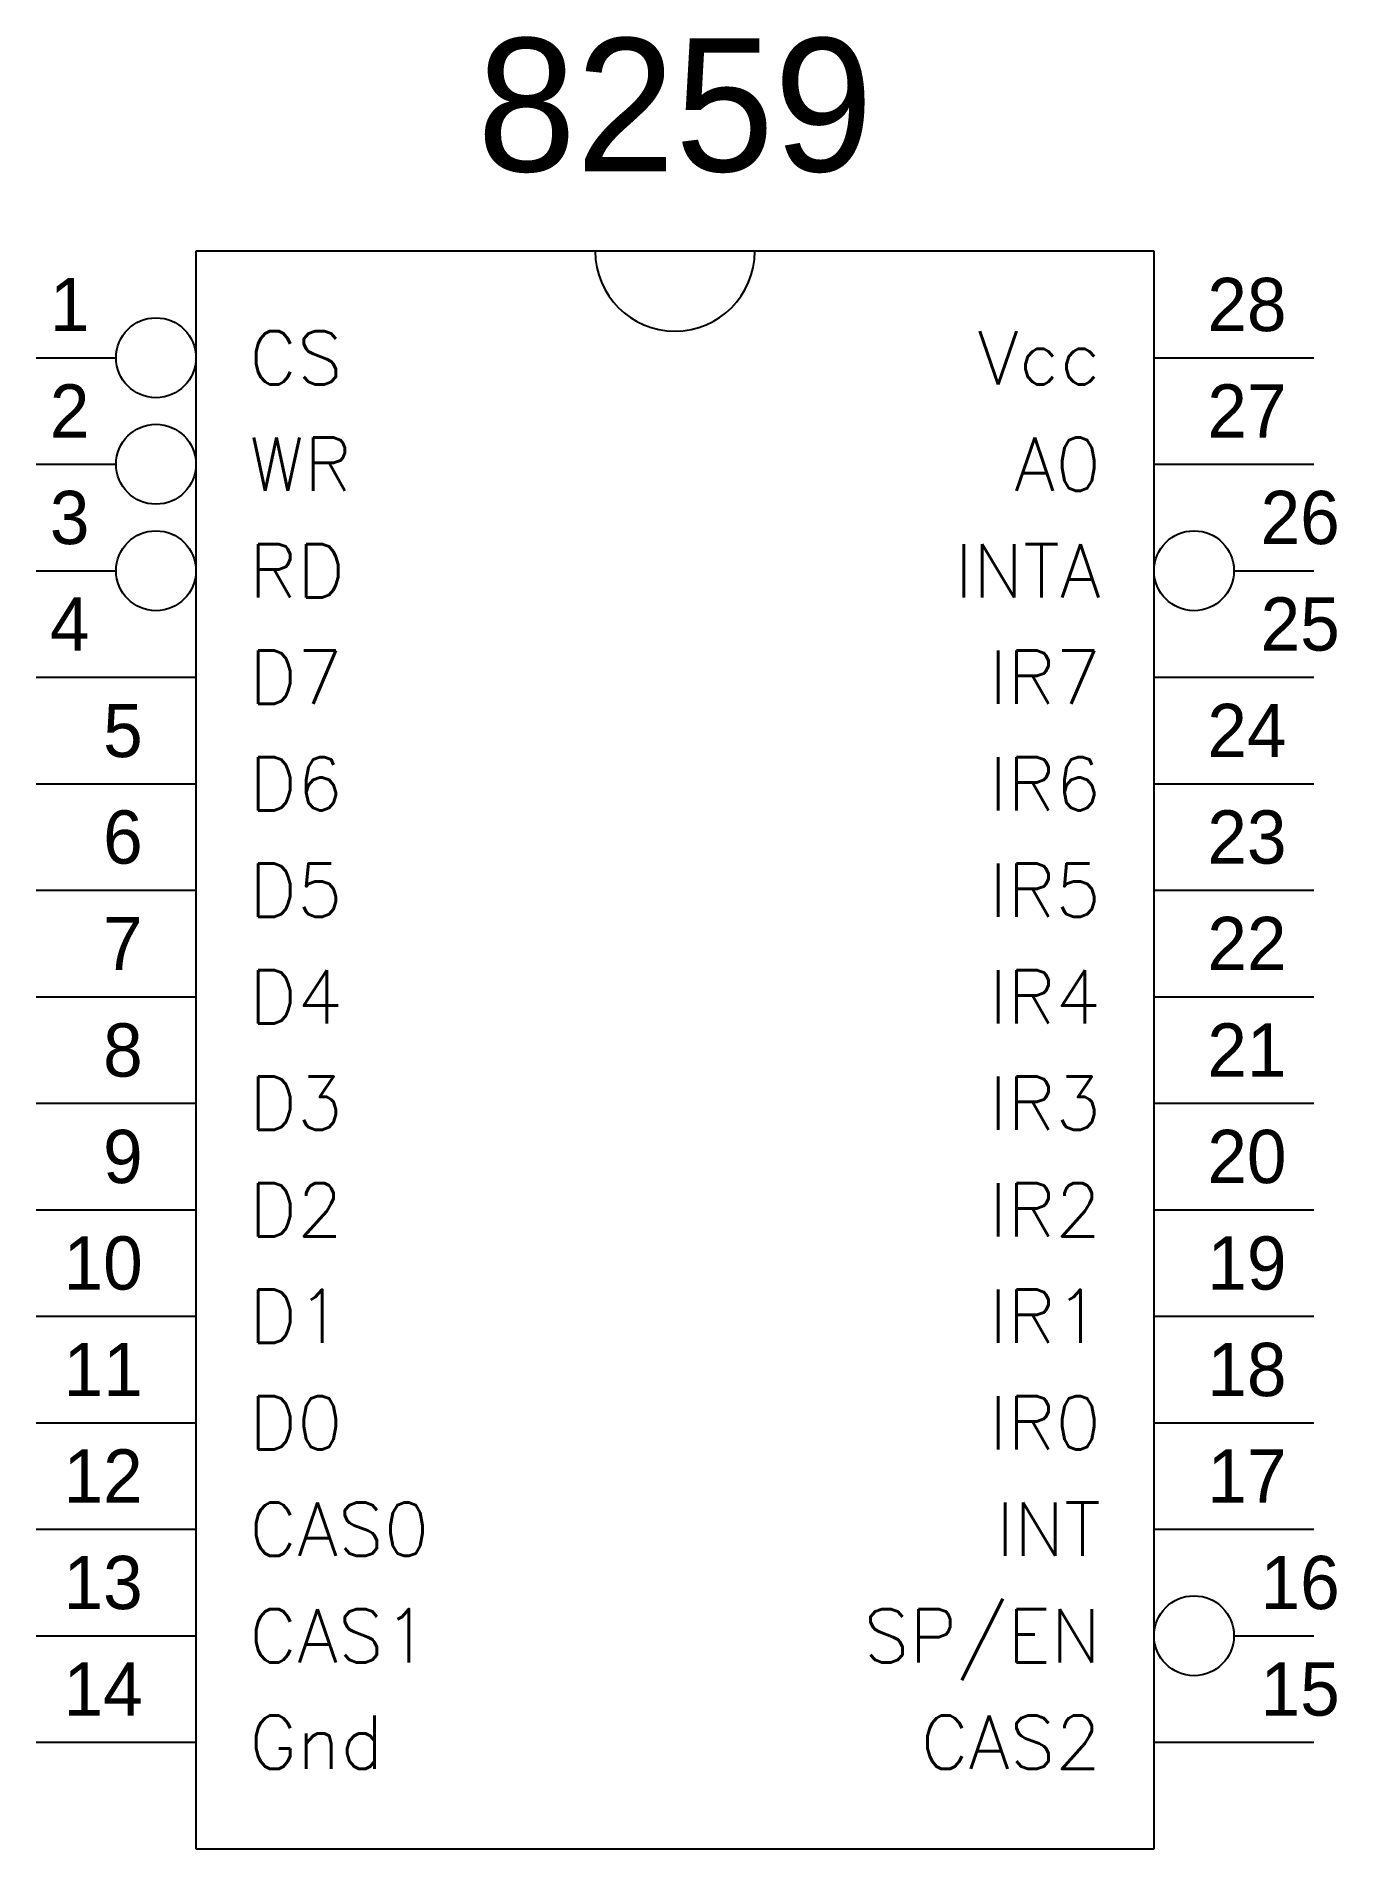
# Model space of a CAD drawing. Extents: x 3.3 to 5.74, y 1.8 to 5.2.
import ezdxf
from ezdxf.enums import TextEntityAlignment as Align

# ---------------------------------------------------------------- set-up
doc = ezdxf.new("R2010")
doc.units = 0
doc.header["$MEASUREMENT"] = 0
doc.layers.get('0').update_dxf_attribs({"linetype": 'CONTINUOUS'})
doc.styles.add('ROMANS', font='romans')

msp = doc.modelspace()

# ---------------------------------------------------------------- linework, layer by layer
for p, q in [((3.6, 4.8), (3.6, 1.8)), ((5.4, 4.8), (3.6, 4.8)), ((5.4, 1.8), (5.4, 4.8)), ((3.3, 4.6), (3.45, 4.6)), ((5.4, 4.6), (5.7, 4.6)), ((3.3, 4.4), (3.45, 4.4)), ((5.4, 4.4), (5.7, 4.4)), ((3.3, 4.2), (3.45, 4.2)), ((5.55, 4.2), (5.7, 4.2)), ((3.3, 4), (3.6, 4)), ((5.4, 4), (5.7, 4)), ((3.3, 3.8), (3.6, 3.8)), ((5.4, 3.8), (5.7, 3.8)), ((3.3, 3.6), (3.6, 3.6)), ((5.4, 3.6), (5.7, 3.6)), ((3.3, 3.4), (3.6, 3.4)), ((5.4, 3.4), (5.7, 3.4)), ((3.3, 3.2), (3.6, 3.2)), ((5.4, 3.2), (5.7, 3.2)), ((3.3, 3), (3.6, 3)), ((5.4, 3), (5.7, 3)), ((3.3, 2.8), (3.6, 2.8)), ((5.4, 2.8), (5.7, 2.8)), ((3.3, 2.6), (3.6, 2.6)), ((5.4, 2.6), (5.7, 2.6)), ((3.3, 2.4), (3.6, 2.4)), ((5.4, 2.4), (5.7, 2.4)), ((3.3, 2.2), (3.6, 2.2)), ((5.55, 2.2), (5.7, 2.2)), ((3.3, 2), (3.6, 2)), ((5.4, 2), (5.7, 2)), ((3.6, 1.8), (5.4, 1.8))]:
    msp.add_line(p, q)
for centre in [(3.525, 4.6), (3.525, 4.4), (3.525, 4.2), (5.475, 4.2), (5.475, 2.2)]:
    msp.add_circle(centre, 0.075)
msp.add_arc((4.5, 4.8), 0.15, 180, 0)

# ---------------------------------------------------------------- texts
msp.add_text('8259', height=0.25).set_placement((4.5, 4.95), align=Align.CENTER)
for s, p in [('1', (3.4, 4.65)), ('2', (3.4, 4.45)), ('3', (3.4, 4.25)), ('4', (3.4, 4.05)), ('5', (3.5, 3.85)), ('6', (3.5, 3.65)), ('7', (3.5, 3.45)), ('8', (3.5, 3.25)), ('9', (3.5, 3.05)), ('10', (3.5, 2.85)), ('11', (3.5, 2.65)), ('12', (3.5, 2.45)), ('13', (3.5, 2.25)), ('14', (3.5, 2.05))]:
    msp.add_text(s, height=0.1).set_placement(p, align=Align.RIGHT)
for s, p in [('28', (5.5, 4.65)), ('27', (5.5, 4.45)), ('26', (5.6, 4.25)), ('25', (5.6, 4.05)), ('24', (5.5, 3.85)), ('23', (5.5, 3.65)), ('22', (5.5, 3.45)), ('21', (5.5, 3.25)), ('20', (5.5, 3.05)), ('19', (5.5, 2.85)), ('18', (5.5, 2.65)), ('17', (5.5, 2.45)), ('16', (5.6, 2.25)), ('15', (5.6, 2.05))]:
    msp.add_text(s, height=0.1).set_placement(p)
at = {"style": 'ROMANS'}
for s, p in [('CS', (3.7, 4.55)), ('WR', (3.7, 4.35)), ('RD', (3.7, 4.15)), ('D7', (3.7, 3.95)), ('D6', (3.7, 3.75)), ('D5', (3.7, 3.55)), ('D4', (3.7, 3.35)), ('D3', (3.7, 3.15)), ('D2', (3.7, 2.95)), ('D1', (3.7, 2.75)), ('D0', (3.7, 2.55)), ('CAS0', (3.7, 2.35)), ('CAS1', (3.7, 2.15)), ('Gnd', (3.7, 1.95))]:
    msp.add_text(s, height=0.1, dxfattribs=at).set_placement(p)
for s, p in [('Vcc', (5.3, 4.55)), ('A0', (5.3, 4.35)), ('INTA', (5.3, 4.15)), ('IR7', (5.3, 3.95)), ('IR6', (5.3, 3.75)), ('IR5', (5.3, 3.55)), ('IR4', (5.3, 3.35)), ('IR3', (5.3, 3.15)), ('IR2', (5.3, 2.95)), ('IR1', (5.3, 2.75)), ('IR0', (5.3, 2.55)), ('INT', (5.3, 2.35)), ('SP/EN', (5.3, 2.15)), ('CAS2', (5.3, 1.95))]:
    msp.add_text(s, height=0.1, dxfattribs=at).set_placement(p, align=Align.RIGHT)

doc.saveas('drawing.dxf')
